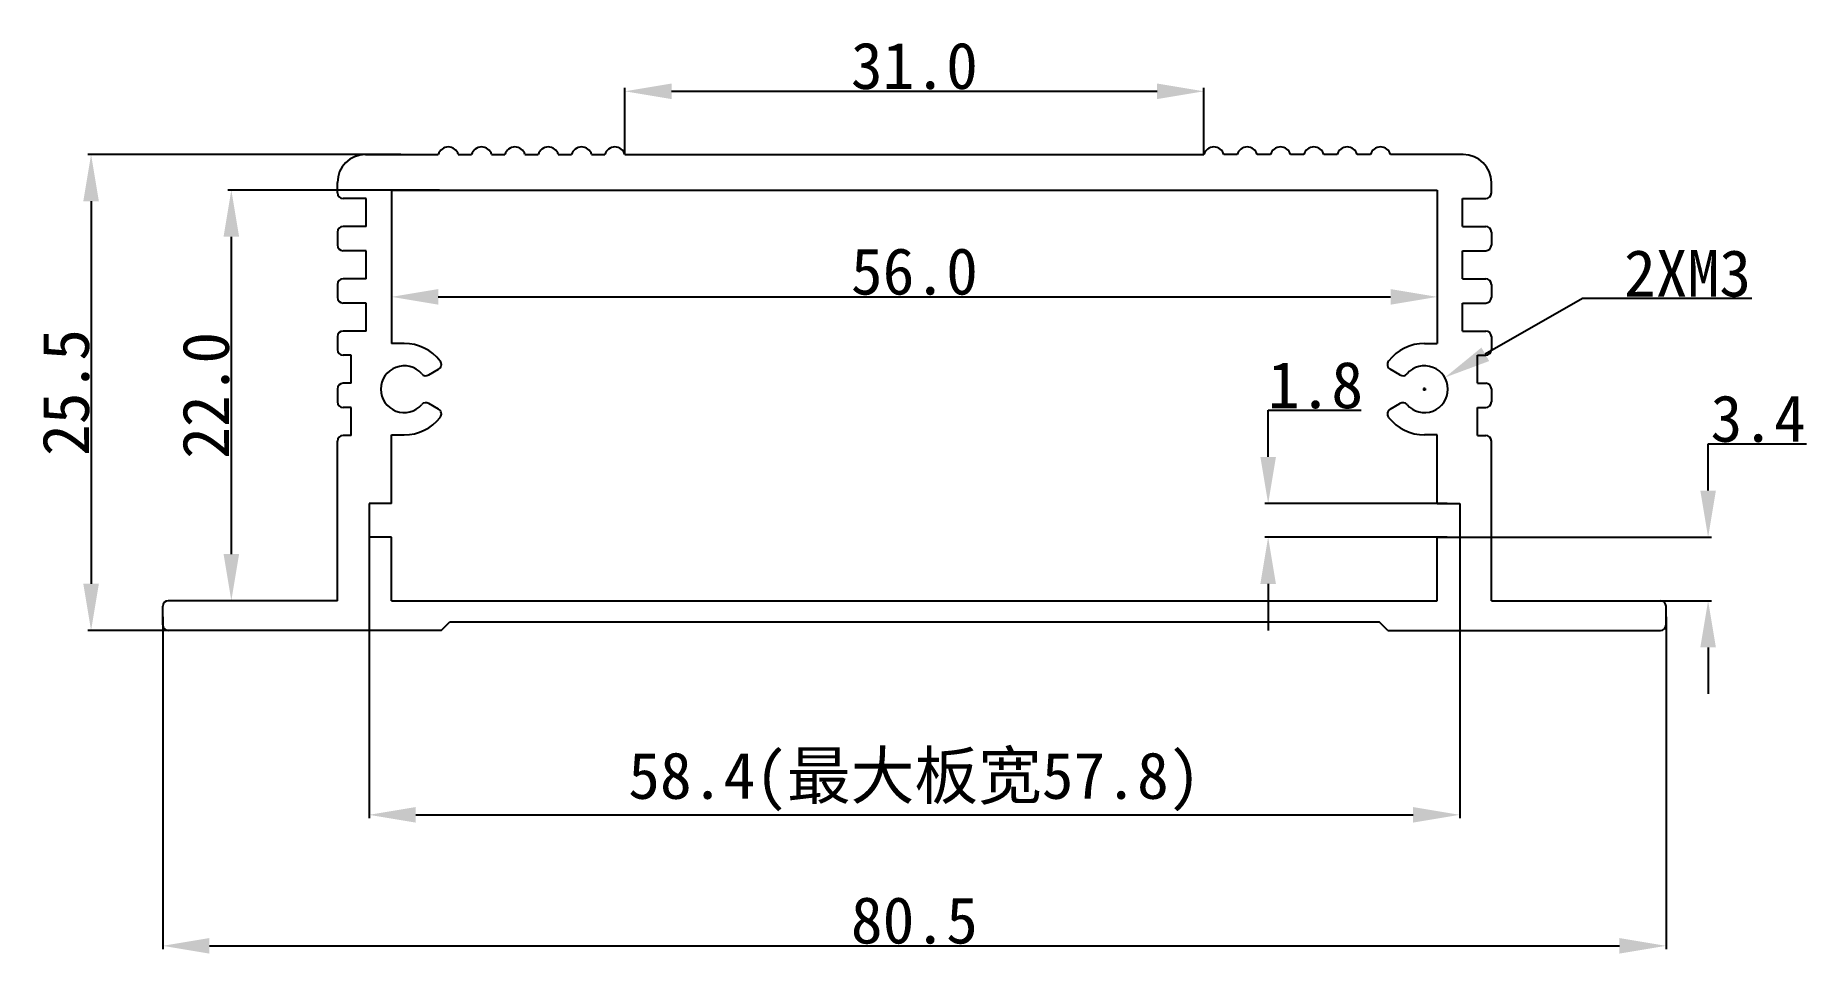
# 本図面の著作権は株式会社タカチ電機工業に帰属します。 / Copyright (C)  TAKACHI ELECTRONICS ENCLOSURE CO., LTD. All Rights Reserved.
# Model space of a CAD drawing. Header units: inches. Extents: x 24.4 to 119.2, y -26 to 23.2.
import ezdxf

# ---------------------------------------------------------------- set-up
doc = ezdxf.new("R2010")
doc.units = ezdxf.units.IN
doc.header["$MEASUREMENT"] = 0
doc.layers.get('Defpoints').update_dxf_attribs({"lineweight": 25})
doc.layers.add('1', color=30, linetype='Continuous', true_color=0xe68b21)
doc.styles.get("Standard").update_dxf_attribs({"font": 'simhei.ttf'})
doc.dimstyles.get("Standard").update_dxf_attribs({"dimtxt": 2.5, "dimasz": 2.5, "dimexe": 0.18, "dimexo": 0.0625, "dimgap": 0.09, "dimtad": 1, "dimtoh": 1, "dimdec": 1, "dimzin": 0, "dimdsep": 46, "dimtxsty": 'Standard', "dimcen": 0.09, "dimadec": 0, "dimazin": 0, "dimtfac": 1, "dimtdec": 1, "dimtofl": 0, "dimtmove": 0, "dimatfit": 3, "dimfxl": 1, "dimtolj": 1, "dimtzin": 0, "dimarcsym": 0})

# ---------------------------------------------------------------- blocks, each defined once
blk = doc.blocks.new('*D33')
at = {"color": 0, "lineweight": -2, "transparency": 16777216}
for p, q in [((31.225, -7.989), (31.225, -25.8)), ((111.725, -7.989), (111.725, -25.8)), ((33.725, -25.62), (109.225, -25.62))]:
    blk.add_line(p, q, dxfattribs=at)
at = {"color": 0, "transparency": 16777216}
for points in [[(33.725, -25.203), (33.725, -26.037), (31.225, -25.62)], [(109.225, -25.203), (109.225, -26.037), (111.725, -25.62)]]:
    blk.add_solid(points, dxfattribs=at)
at = {"layer": 'Defpoints', "color": 0, "transparency": 16777216}
for p in [(31.225, -7.926), (111.725, -7.926), (111.725, -25.62)]:
    blk.add_point(p, dxfattribs=at)
at = {"color": 0, "transparency": 16777216, "insert": (71.475, -24.266), "char_height": 2.5, "attachment_point": 5}
blk.add_mtext('\\A1;80.5', dxfattribs=at)
blk = doc.blocks.new('*D34')
at = {"color": 0, "lineweight": -2, "transparency": 16777216}
for p, q in [((43.475, 10.7), (43.475, 8.968)), ((99.475, 10.194), (99.475, 8.968)), ((45.975, 9.148), (96.975, 9.148))]:
    blk.add_line(p, q, dxfattribs=at)
at = {"color": 0, "transparency": 16777216}
for points in [[(45.975, 9.565), (45.975, 8.732), (43.475, 9.148)], [(96.975, 9.565), (96.975, 8.732), (99.475, 9.148)]]:
    blk.add_solid(points, dxfattribs=at)
at = {"layer": 'Defpoints', "color": 0, "transparency": 16777216}
for p in [(43.475, 10.762), (99.475, 10.256), (99.475, 9.148)]:
    blk.add_point(p, dxfattribs=at)
at = {"color": 0, "transparency": 16777216, "insert": (71.475, 10.502), "char_height": 2.5, "attachment_point": 5}
blk.add_mtext('\\A1;56.0', dxfattribs=at)
blk = doc.blocks.new('*D35')
at = {"color": 0, "lineweight": -2, "transparency": 16777216}
for p, q in [((55.975, 16.838), (55.975, 20.343)), ((58.475, 20.163), (84.475, 20.163)), ((86.975, 16.838), (86.975, 20.343))]:
    blk.add_line(p, q, dxfattribs=at)
at = {"color": 0, "transparency": 16777216}
for points in [[(58.475, 20.58), (58.475, 19.746), (55.975, 20.163)], [(84.475, 20.58), (84.475, 19.746), (86.975, 20.163)]]:
    blk.add_solid(points, dxfattribs=at)
at = {"layer": 'Defpoints', "color": 0, "transparency": 16777216}
for p in [(86.975, 20.163), (55.975, 16.776), (86.975, 16.776)]:
    blk.add_point(p, dxfattribs=at)
at = {"color": 0, "transparency": 16777216, "insert": (71.475, 21.517), "char_height": 2.5, "attachment_point": 5}
blk.add_mtext('\\A1;31.0', dxfattribs=at)
blk = doc.blocks.new('*D36')
at = {"color": 0, "lineweight": -2, "transparency": 16777216}
for p, q in [((113.977, -1.228), (113.977, 1.272)), ((113.977, 1.272), (119.249, 1.272)), ((100.137, -3.728), (114.157, -3.728)), ((105.431, -7.128), (114.157, -7.128)), ((113.977, -9.628), (113.977, -12.128))]:
    blk.add_line(p, q, dxfattribs=at)
at = {"color": 0, "transparency": 16777216}
for points in [[(113.56, -1.228), (114.393, -1.228), (113.977, -3.728)], [(113.56, -9.628), (114.393, -9.628), (113.977, -7.128)]]:
    blk.add_solid(points, dxfattribs=at)
at = {"layer": 'Defpoints', "color": 0, "transparency": 16777216}
for p in [(100.075, -3.728), (105.369, -7.128), (113.977, -7.128)]:
    blk.add_point(p, dxfattribs=at)
at = {"color": 0, "transparency": 16777216, "insert": (116.658, 2.612), "char_height": 2.5, "attachment_point": 5}
blk.add_mtext('\\A1;3.4', dxfattribs=at)
blk = doc.blocks.new('*D37')
at = {"color": 0, "lineweight": -2, "transparency": 16777216}
for p, q in [((90.418, 0.572), (90.418, 3.072)), ((90.418, 3.072), (95.396, 3.072)), ((100.012, -1.928), (90.238, -1.928)), ((100.012, -3.728), (90.238, -3.728)), ((90.418, -6.228), (90.418, -8.728))]:
    blk.add_line(p, q, dxfattribs=at)
at = {"color": 0, "transparency": 16777216}
for points in [[(90.002, 0.572), (90.835, 0.572), (90.418, -1.928)], [(90.002, -6.228), (90.835, -6.228), (90.418, -3.728)]]:
    blk.add_solid(points, dxfattribs=at)
at = {"layer": 'Defpoints', "color": 0, "transparency": 16777216}
for p in [(100.075, -1.928), (90.418, -3.728), (100.075, -3.728)]:
    blk.add_point(p, dxfattribs=at)
at = {"color": 0, "transparency": 16777216, "insert": (92.952, 4.412), "char_height": 2.5, "attachment_point": 5}
blk.add_mtext('\\A1;1.8', dxfattribs=at)
blk = doc.blocks.new('*D38')
at = {"color": 0, "lineweight": -2, "transparency": 16777216}
for p, q in [((107.244, 9.057), (102.046, 6.071)), ((116.323, 9.057), (107.244, 9.057)), ((98.705, 4.203), (98.885, 4.203)), ((98.795, 4.113), (98.795, 4.293))]:
    blk.add_line(p, q, dxfattribs=at)
at = {"color": 0, "transparency": 16777216}
blk.add_solid([(101.839, 6.432), (102.254, 5.71), (99.878, 4.826)], dxfattribs=at)
at = {"layer": 'Defpoints', "color": 0, "transparency": 16777216}
for p in [(99.878, 4.826), (97.711, 3.58)]:
    blk.add_point(p, dxfattribs=at)
at = {"color": 0, "transparency": 16777216, "insert": (112.875, 10.397), "char_height": 2.5, "attachment_point": 5}
blk.add_mtext('\\A1;{\\f@SimHei|b0|i0|c134|p49;2XM3}', dxfattribs=at)
blk = doc.blocks.new('*D39')
at = {"layer": '1', "color": 0, "lineweight": -2, "transparency": 16777216}
for p, q in [((42.275, -2.89), (42.275, -18.783)), ((100.675, -2.89), (100.675, -18.783)), ((44.775, -18.603), (98.175, -18.603))]:
    blk.add_line(p, q, dxfattribs=at)
at = {"layer": '1', "color": 0, "transparency": 16777216}
for points in [[(44.775, -18.186), (44.775, -19.02), (42.275, -18.603)], [(98.175, -18.186), (98.175, -19.02), (100.675, -18.603)]]:
    blk.add_solid(points, dxfattribs=at)
at = {"layer": 'Defpoints', "color": 0, "transparency": 16777216}
for p in [(42.275, -2.828), (100.675, -2.828), (100.675, -18.603)]:
    blk.add_point(p, dxfattribs=at)
at = {"layer": '1', "color": 0, "transparency": 16777216, "insert": (71.475, -16.828), "char_height": 2.5, "attachment_point": 5}
blk.add_mtext('\\A1;58.4(最大板宽57.8)', dxfattribs=at)
blk = doc.blocks.new('*D40')
at = {"color": 0, "lineweight": -2, "transparency": 16777216}
for p, q in [((46.042, 14.872), (34.719, 14.872)), ((34.899, 12.372), (34.899, -4.628)), ((38.485, -7.128), (34.719, -7.128))]:
    blk.add_line(p, q, dxfattribs=at)
at = {"color": 0, "transparency": 16777216}
for points in [[(34.482, 12.372), (35.315, 12.372), (34.899, 14.872)], [(34.482, -4.628), (35.315, -4.628), (34.899, -7.128)]]:
    blk.add_solid(points, dxfattribs=at)
at = {"layer": 'Defpoints', "color": 0, "transparency": 16777216}
for p in [(46.105, 14.872), (34.899, -7.128), (38.547, -7.128)]:
    blk.add_point(p, dxfattribs=at)
at = {"color": 0, "transparency": 16777216, "insert": (33.545, 3.872), "char_height": 2.5, "attachment_point": 5, "rotation": 90}
blk.add_mtext('\\A1;22.0', dxfattribs=at)
blk = doc.blocks.new('*D41')
at = {"color": 0, "lineweight": -2, "transparency": 16777216}
for p, q in [((43.968, 16.776), (27.21, 16.776)), ((27.39, 14.276), (27.39, -6.224)), ((38.765, -8.724), (27.21, -8.724))]:
    blk.add_line(p, q, dxfattribs=at)
at = {"color": 0, "transparency": 16777216}
for points in [[(26.973, 14.276), (27.806, 14.276), (27.39, 16.776)], [(26.973, -6.224), (27.806, -6.224), (27.39, -8.724)]]:
    blk.add_solid(points, dxfattribs=at)
at = {"layer": 'Defpoints', "color": 0, "transparency": 16777216}
for p in [(44.03, 16.776), (27.39, -8.724), (38.828, -8.724)]:
    blk.add_point(p, dxfattribs=at)
at = {"color": 0, "transparency": 16777216, "insert": (26.05, 4.026), "char_height": 2.5, "attachment_point": 5, "rotation": 90}
blk.add_mtext('\\A1;25.5', dxfattribs=at)

msp = doc.modelspace()

# ---------------------------------------------------------------- linework, layer by layer
for p, q in [((42.081, 16.776), (45.98, 16.776)), ((55.975, 16.776), (86.975, 16.776)), ((100.869, 16.776), (96.97, 16.776)), ((40.581, 14.72), (40.581, 15.276)), ((102.369, 14.72), (102.369, 15.276)), ((42.12, 14.42), (40.881, 14.42)), ((42.12, 12.92), (42.12, 14.42)), ((43.475, 14.872), (99.475, 14.872)), ((43.475, 14.872), (43.475, 6.653)), ((99.475, 14.872), (99.475, 6.653)), ((100.83, 14.42), (102.069, 14.42)), ((100.83, 12.92), (100.83, 14.42)), ((40.581, 12.62), (40.581, 11.92)), ((42.12, 12.92), (40.881, 12.92)), ((100.83, 12.92), (102.069, 12.92)), ((102.369, 12.62), (102.369, 11.92)), ((42.12, 11.62), (40.881, 11.62)), ((42.12, 10.12), (42.12, 11.62)), ((100.83, 11.62), (102.069, 11.62)), ((100.83, 10.12), (100.83, 11.62)), ((40.581, 9.82), (40.581, 9.12)), ((42.12, 10.12), (40.881, 10.12)), ((100.83, 10.12), (102.069, 10.12)), ((102.369, 9.82), (102.369, 9.12)), ((42.12, 8.82), (40.881, 8.82)), ((42.12, 7.32), (42.12, 8.82)), ((100.83, 8.82), (102.069, 8.82)), ((100.83, 7.32), (100.83, 8.82)), ((40.581, 7.02), (40.581, 6.32)), ((42.12, 7.32), (40.881, 7.32)), ((44.155, 6.653), (43.475, 6.653)), ((98.795, 6.653), (99.475, 6.653)), ((100.83, 7.32), (102.069, 7.32)), ((102.369, 7.02), (102.369, 6.32)), ((41.32, 6.02), (40.881, 6.02)), ((41.32, 4.52), (41.32, 6.02)), ((101.63, 6.02), (102.069, 6.02)), ((101.63, 4.52), (101.63, 6.02)), ((45.472, 4.963), (45.999, 5.267)), ((97.478, 4.963), (96.951, 5.267)), ((40.581, 4.22), (40.581, 3.52)), ((41.32, 4.52), (40.881, 4.52)), ((101.63, 4.52), (102.069, 4.52)), ((102.369, 4.22), (102.369, 3.52)), ((41.32, 3.22), (40.881, 3.22)), ((41.32, 1.72), (41.32, 3.22)), ((45.999, 3.138), (45.472, 3.443)), ((96.951, 3.138), (97.478, 3.443)), ((101.63, 3.22), (102.069, 3.22)), ((101.63, 1.72), (101.63, 3.22)), ((40.581, -7.128), (40.581, 1.42)), ((41.32, 1.72), (40.881, 1.72)), ((43.475, -1.928), (43.475, 1.753)), ((43.475, 1.753), (44.155, 1.753)), ((99.475, 1.753), (98.795, 1.753)), ((99.475, -1.928), (99.475, 1.753)), ((101.63, 1.72), (102.069, 1.72)), ((102.369, -7.128), (102.369, 1.42)), ((43.475, -1.928), (42.275, -1.928)), ((42.275, -1.928), (42.275, -3.728)), ((99.475, -1.928), (100.675, -1.928)), ((100.675, -1.928), (100.675, -3.728)), ((43.475, -3.728), (42.275, -3.728)), ((43.475, -7.128), (43.475, -3.728)), ((99.475, -7.128), (99.475, -3.728)), ((99.475, -3.728), (100.675, -3.728)), ((31.225, -8.424), (31.225, -7.428)), ((40.581, -7.128), (31.525, -7.128)), ((43.475, -7.128), (99.475, -7.128)), ((102.369, -7.128), (111.425, -7.128)), ((111.725, -8.424), (111.725, -7.428)), ((46.13, -8.724), (46.573, -8.282)), ((96.376, -8.282), (46.573, -8.282)), ((96.819, -8.724), (96.376, -8.282)), ((46.13, -8.724), (31.525, -8.724)), ((96.819, -8.724), (111.425, -8.724))]:
    msp.add_line(p, q)
for points in [[(47.053, 16.776), (47.764, 16.776)], [(48.838, 16.776), (49.548, 16.776)], [(50.622, 16.776), (51.333, 16.776)], [(52.406, 16.776), (53.117, 16.776)], [(54.191, 16.776), (54.901, 16.776)], [(88.759, 16.776), (88.048, 16.776)], [(90.543, 16.776), (89.833, 16.776)], [(92.328, 16.776), (91.617, 16.776)], [(94.112, 16.776), (93.401, 16.776)], [(95.896, 16.776), (95.185, 16.776)]]:
    msp.add_lwpolyline(points)
for centre, radius, start, end in [((46.517, 16.624), 0.558, 15.76665, 164.23335), ((48.301, 16.624), 0.558, 15.76665, 164.23335), ((50.085, 16.624), 0.558, 15.76665, 164.23335), ((51.87, 16.624), 0.558, 15.76665, 164.23335), ((53.654, 16.624), 0.558, 15.76665, 164.23335), ((55.438, 16.624), 0.558, 15.76665, 164.23335), ((87.512, 16.624), 0.558, 15.76665, 164.23335), ((89.296, 16.624), 0.558, 15.76665, 164.23335), ((91.08, 16.624), 0.558, 15.76665, 164.23335), ((92.864, 16.624), 0.558, 15.76665, 164.23335), ((94.649, 16.624), 0.558, 15.76665, 164.23335), ((96.433, 16.624), 0.558, 15.76665, 164.23335), ((42.081, 15.276), 1.5, 90, 180), ((100.869, 15.276), 1.5, 0, 90), ((40.881, 14.72), 0.3, 180, 270), ((102.069, 14.72), 0.3, 270, 0), ((40.881, 12.62), 0.3, 90, 180), ((102.069, 12.62), 0.3, 0, 90), ((40.881, 11.92), 0.3, 180, 270), ((102.069, 11.92), 0.3, 270, 0), ((40.881, 9.82), 0.3, 90, 180), ((102.069, 9.82), 0.3, 0, 90), ((40.881, 9.12), 0.3, 180, 270), ((102.069, 9.12), 0.3, 270, 0), ((40.881, 7.02), 0.3, 90, 180), ((44.155, 4.203), 2.45, 38.02093, 90), ((98.795, 4.203), 2.45, 90, 141.97907), ((102.069, 7.02), 0.3, 0, 90), ((40.881, 6.32), 0.3, 180, 270), ((45.849, 5.527), 0.3, 300, 38.02093), ((97.101, 5.527), 0.3, 141.97907, 240), ((102.069, 6.32), 0.3, 270, 0), ((44.155, 4.203), 1.25, 41.15994, 318.84006), ((45.322, 5.223), 0.3, 221.15994, 300), ((97.628, 5.223), 0.3, 240, 318.84006), ((98.795, 4.203), 1.25, 221.15994, 138.84006), ((40.881, 4.22), 0.3, 90, 180), ((102.069, 4.22), 0.3, 0, 90), ((40.881, 3.52), 0.3, 180, 270), ((45.322, 3.183), 0.3, 60, 138.84006), ((45.849, 2.879), 0.3, 321.97907, 60), ((97.101, 2.879), 0.3, 120, 218.02093), ((97.628, 3.183), 0.3, 41.15994, 120), ((102.069, 3.52), 0.3, 270, 0), ((44.155, 4.203), 2.45, 270, 321.97907), ((98.795, 4.203), 2.45, 218.02093, 270), ((40.881, 1.42), 0.3, 90, 180), ((102.069, 1.42), 0.3, 0, 90), ((31.525, -7.428), 0.3, 90, 180), ((111.425, -7.428), 0.3, 0, 90), ((31.525, -8.424), 0.3, 180, 270), ((111.425, -8.424), 0.3, 270, 0)]:
    msp.add_arc(centre, radius, start, end)

# ---------------------------------------------------------------- dimensions: what is measured, and where the dimension line sits
for base, p1, p2, picture, middle in [((86.975, 20.163), (55.975, 16.776), (86.975, 16.776), '*D35', (71.475, 21.517)), ((111.725, -25.62), (31.225, -7.926), (111.725, -7.926), '*D33', (71.475, -24.266))]:
    dim = msp.add_linear_dim(base=base, p1=p1, p2=p2, dimstyle='Standard')
    dim.commit()
    dim.dimension.update_dxf_attribs({"geometry": picture, "text_midpoint": middle})
for base, p1, p2, picture, middle in [((27.39, -8.724), (44.03, 16.776), (38.828, -8.724), '*D41', (26.05, 4.026)), ((34.899, -7.128), (46.105, 14.872), (38.547, -7.128), '*D40', (33.545, 3.872))]:
    dim = msp.add_linear_dim(base=base, p1=p1, p2=p2, angle=90, dimstyle='Standard')
    dim.commit()
    dim.dimension.update_dxf_attribs({"geometry": picture, "text_midpoint": middle})
dim = msp.add_linear_dim(base=(99.475, 9.148), p1=(43.475, 10.762), p2=(99.475, 10.256), dimstyle='Standard')
dim.commit()
dim.dimension.update_dxf_attribs({"geometry": '*D34', "text_midpoint": (71.475, 9.148), "dimtype": 160})
dim = msp.add_diameter_dim_2p(p1=(97.711, 3.58), p2=(99.878, 4.826), text='{\\f@SimHei|b0|i0|c134|p49;2XM3}', dimstyle='Standard')
dim.commit()
dim.dimension.update_dxf_attribs({"geometry": '*D38', "text_midpoint": (112.875, 9.057), "dimtype": 163})
for base, p1, p2, picture, middle in [((90.418, -3.728), (100.075, -1.928), (100.075, -3.728), '*D37', (92.952, 3.072)), ((113.977, -7.128), (100.075, -3.728), (105.369, -7.128), '*D36', (116.658, 1.272))]:
    dim = msp.add_linear_dim(base=base, p1=p1, p2=p2, angle=90, dimstyle='Standard')
    dim.commit()
    dim.dimension.update_dxf_attribs({"geometry": picture, "text_midpoint": middle, "dimtype": 160})
at = {"layer": '1'}
dim = msp.add_linear_dim(base=(100.675, -18.603), p1=(42.275, -2.828), p2=(100.675, -2.828), text='<>(最大板宽57.8)', dimstyle='Standard', dxfattribs=at)
dim.commit()
dim.dimension.update_dxf_attribs({"geometry": '*D39', "text_midpoint": (71.475, -18.603), "dimtype": 160})

doc.saveas('drawing.dxf')
